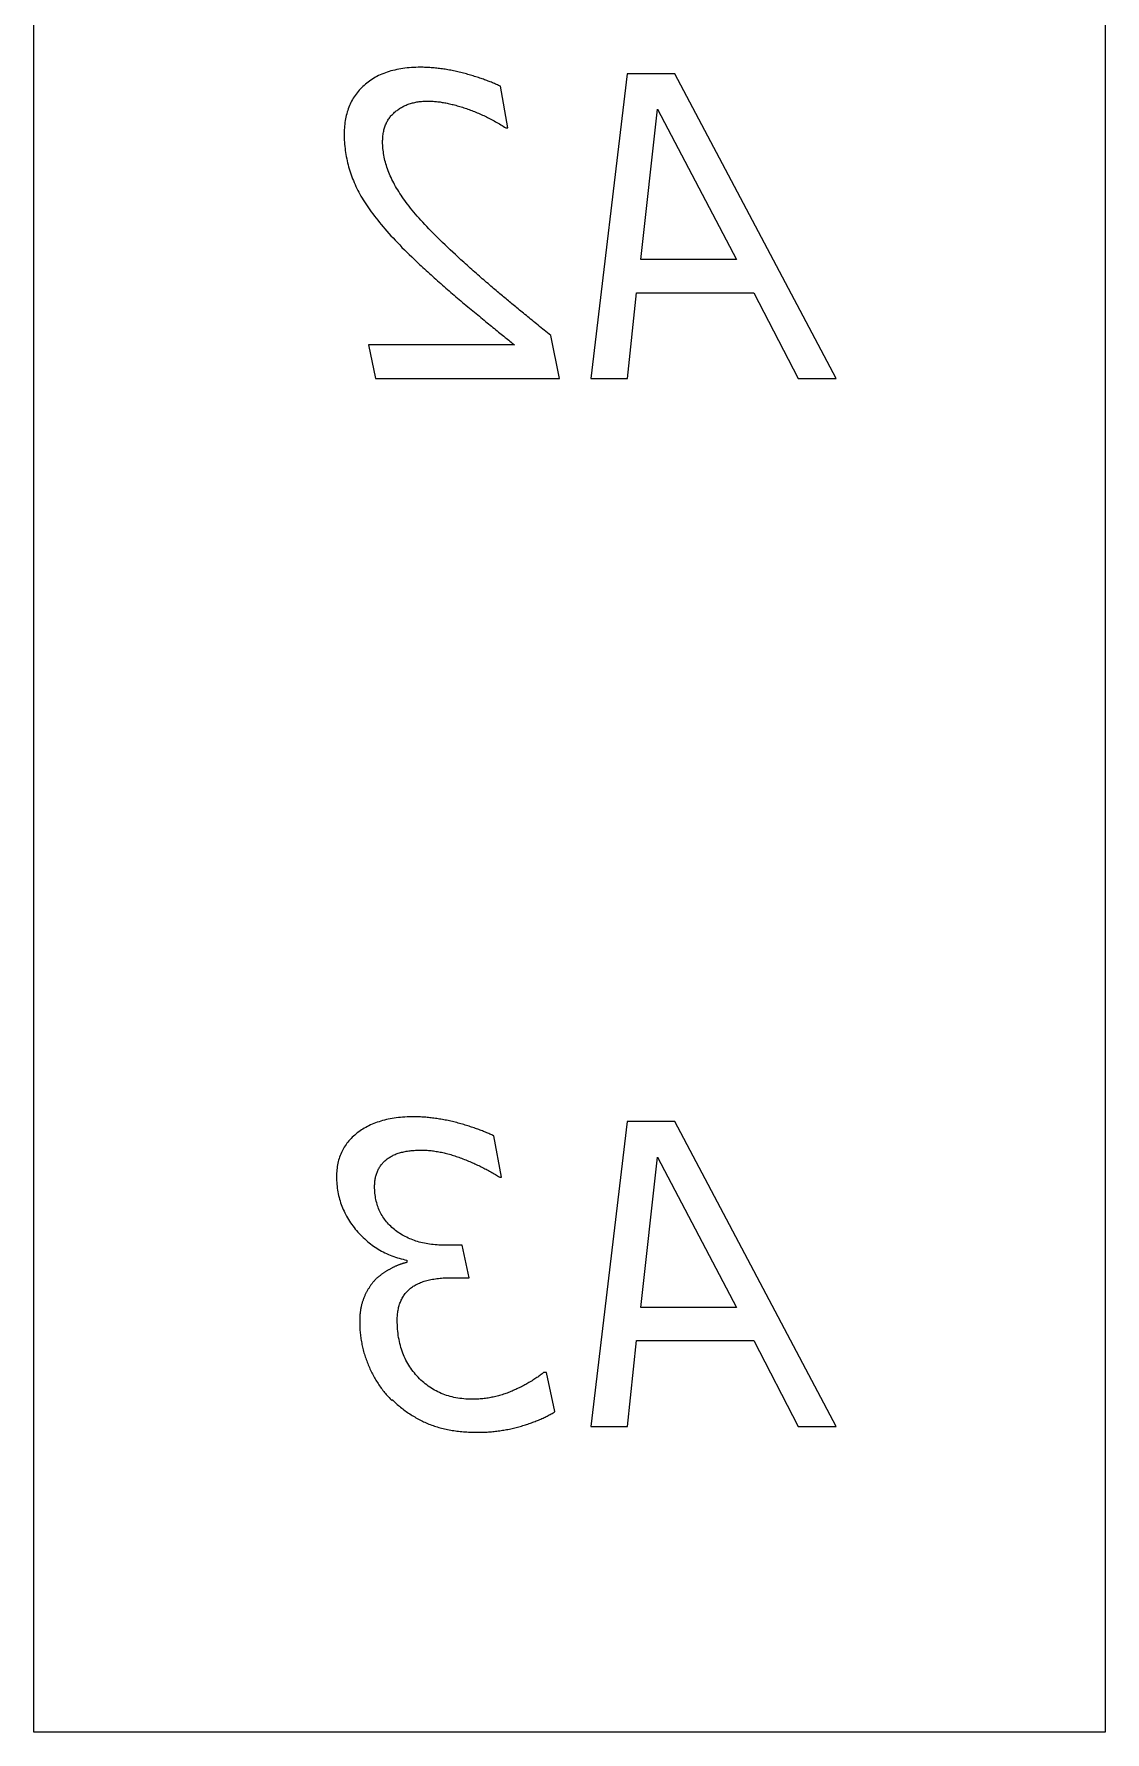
# Model space of a CAD drawing. Extents: x 0.1 to 5.6, y 0.1 to 17.2.
# Drawn here: x 0.094 to 2.836, y 0.094 to 4.444 of the extents above; entities that cross this region are included whole.
import ezdxf

# ---------------------------------------------------------------- set-up
doc = ezdxf.new("R2010")
doc.units = 0
doc.layers.add('CAPA_1', color=7, linetype='CONTINUOUS')

msp = doc.modelspace()

# ---------------------------------------------------------------- linework, layer by layer
at = {"layer": 'CAPA_1', "color": 7}
for points in [[(0.0942, 15.6274), (2.8358, 15.6274), (2.8358, 0.0942), (0.0942, 0.0942)], [(1.5197, 3.5612), (1.6136, 3.5612), (1.6369, 3.7808), (1.9366, 3.7808), (2.0505, 3.5612), (2.148, 3.5612), (1.7345, 4.3418), (1.6122, 4.3418)], [(1.6472, 3.8658), (1.6906, 4.2511), (1.8922, 3.8658)], [(1.5197, 0.8771), (1.6136, 0.8771), (1.6369, 1.0967), (1.9366, 1.0967), (2.0505, 0.8771), (2.148, 0.8771), (1.7345, 1.6577), (1.6122, 1.6577)], [(1.6472, 1.1817), (1.6906, 1.567), (1.8922, 1.1817)]]:
    msp.add_lwpolyline(points, close=True, dxfattribs=at)
for points in [[(1.0838, 4.3582), (1.0778, 4.3582), (1.0719, 4.358), (1.066, 4.3578), (1.0603, 4.3574), (1.0546, 4.357), (1.0491, 4.3565), (1.0436, 4.3559), (1.0382, 4.3551), (1.0329, 4.3543), (1.0277, 4.3534), (1.0226, 4.3524), (1.0176, 4.3513), (1.0126, 4.3501), (1.0078, 4.3488), (1.003, 4.3474), (0.9984, 4.3459), (0.9938, 4.3443), (0.9893, 4.3426), (0.9849, 4.3408), (0.9806, 4.339), (0.9764, 4.337), (0.9722, 4.3349), (0.9682, 4.3328), (0.9643, 4.3305), (0.9604, 4.3281), (0.9566, 4.3257), (0.9529, 4.3231), (0.9493, 4.3205), (0.9458, 4.3177), (0.9424, 4.3149), (0.9391, 4.312)], [(1.1939, 4.3432), (1.1902, 4.3442), (1.1866, 4.3451), (1.1829, 4.346), (1.1792, 4.3468), (1.1755, 4.3477), (1.1719, 4.3484), (1.1682, 4.3492), (1.1646, 4.35), (1.161, 4.3507), (1.1574, 4.3513), (1.1538, 4.352), (1.1502, 4.3526), (1.1466, 4.3532), (1.143, 4.3537), (1.1395, 4.3542), (1.1359, 4.3547), (1.1324, 4.3552), (1.1288, 4.3556), (1.1253, 4.356), (1.1218, 4.3563), (1.1183, 4.3567), (1.1148, 4.357), (1.1113, 4.3572), (1.1078, 4.3575), (1.1044, 4.3577), (1.1009, 4.3578), (1.0975, 4.358), (1.094, 4.3581), (1.0906, 4.3582), (1.0872, 4.3582), (1.0838, 4.3582)], [(0.9391, 4.312), (0.9359, 4.309), (0.9327, 4.3059), (0.9297, 4.3028), (0.9268, 4.2996), (0.924, 4.2964), (0.9213, 4.2931), (0.9187, 4.2897), (0.9162, 4.2862), (0.9138, 4.2827), (0.9116, 4.2791), (0.9094, 4.2755), (0.9073, 4.2717), (0.9054, 4.268), (0.9035, 4.2641), (0.9018, 4.2602), (0.9001, 4.2562), (0.8986, 4.2521), (0.8972, 4.248), (0.8958, 4.2438), (0.8946, 4.2395), (0.8935, 4.2352), (0.8925, 4.2308), (0.8916, 4.2263), (0.8908, 4.2218), (0.8901, 4.2172), (0.8895, 4.2125), (0.8891, 4.2078), (0.8887, 4.203), (0.8884, 4.1981), (0.8883, 4.1932), (0.8882, 4.1882)], [(1.2882, 4.3096), (1.2858, 4.3107), (1.2834, 4.3119), (1.2809, 4.313), (1.2784, 4.3142), (1.2758, 4.3153), (1.2732, 4.3164), (1.2705, 4.3176), (1.2678, 4.3187), (1.2651, 4.3198), (1.2623, 4.3209), (1.2595, 4.322), (1.2566, 4.3231), (1.2537, 4.3242), (1.2507, 4.3253), (1.2477, 4.3264), (1.2447, 4.3275), (1.2416, 4.3286), (1.2385, 4.3297), (1.2353, 4.3307), (1.2321, 4.3318), (1.2288, 4.3329), (1.2255, 4.3339), (1.2222, 4.335), (1.2188, 4.336), (1.2154, 4.3371), (1.2119, 4.3381), (1.2084, 4.3391), (1.2049, 4.3402), (1.2013, 4.3412), (1.1976, 4.3422), (1.1939, 4.3432)], [(1.3022, 4.2032), (1.3069, 4.2032), (1.2882, 4.3096)], [(1.0194, 4.2447), (1.0215, 4.2464), (1.0236, 4.248), (1.0258, 4.2496), (1.028, 4.2512), (1.0302, 4.2527), (1.0325, 4.2541), (1.0349, 4.2555), (1.0372, 4.2568), (1.0396, 4.2581), (1.0421, 4.2593), (1.0446, 4.2604), (1.0471, 4.2615), (1.0497, 4.2626), (1.0523, 4.2636), (1.0549, 4.2645), (1.0576, 4.2654), (1.0603, 4.2662), (1.0631, 4.2669), (1.0659, 4.2676), (1.0687, 4.2683), (1.0716, 4.2689), (1.0745, 4.2694), (1.0774, 4.2699), (1.0804, 4.2703), (1.0835, 4.2707), (1.0865, 4.271), (1.0896, 4.2712), (1.0928, 4.2714), (1.096, 4.2716), (1.0992, 4.2717), (1.1025, 4.2717)], [(1.1025, 4.2717), (1.1051, 4.2717), (1.1079, 4.2716), (1.1106, 4.2715), (1.1134, 4.2714), (1.1162, 4.2712), (1.119, 4.271), (1.1218, 4.2708), (1.1247, 4.2705), (1.1276, 4.2702), (1.1305, 4.2698), (1.1335, 4.2694), (1.1364, 4.269), (1.1394, 4.2685), (1.1424, 4.268), (1.1455, 4.2675), (1.1486, 4.2669), (1.1517, 4.2663), (1.1548, 4.2656), (1.1579, 4.2649), (1.1611, 4.2642), (1.1643, 4.2634), (1.1675, 4.2626), (1.1708, 4.2618), (1.174, 4.2609), (1.1773, 4.26), (1.1807, 4.259), (1.184, 4.258), (1.1874, 4.257), (1.1908, 4.2559), (1.1942, 4.2548), (1.1977, 4.2537)], [(0.9867, 4.1672), (0.9867, 4.1704), (0.9868, 4.1737), (0.987, 4.1769), (0.9872, 4.18), (0.9875, 4.1831), (0.9879, 4.1861), (0.9884, 4.1891), (0.9889, 4.192), (0.9894, 4.1949), (0.9901, 4.1977), (0.9908, 4.2004), (0.9916, 4.2031), (0.9924, 4.2058), (0.9934, 4.2084), (0.9943, 4.211), (0.9954, 4.2135), (0.9965, 4.2159), (0.9977, 4.2183), (0.999, 4.2206), (1.0003, 4.2229), (1.0017, 4.2252), (1.0031, 4.2274), (1.0047, 4.2295), (1.0063, 4.2316), (1.0079, 4.2336), (1.0097, 4.2356), (1.0115, 4.2375), (1.0133, 4.2394), (1.0153, 4.2412), (1.0173, 4.243), (1.0194, 4.2447)], [(1.1977, 4.2537), (1.2011, 4.2525), (1.2045, 4.2513), (1.208, 4.2501), (1.2114, 4.2488), (1.2148, 4.2475), (1.2182, 4.2462), (1.2216, 4.2448), (1.225, 4.2434), (1.2284, 4.242), (1.2318, 4.2405), (1.2352, 4.2391), (1.2386, 4.2376), (1.242, 4.236), (1.2454, 4.2345), (1.2487, 4.2329), (1.2521, 4.2312), (1.2555, 4.2296), (1.2588, 4.2279), (1.2622, 4.2262), (1.2656, 4.2244), (1.2689, 4.2226), (1.2723, 4.2208), (1.2756, 4.219), (1.2789, 4.2171), (1.2823, 4.2152), (1.2856, 4.2133), (1.2889, 4.2113), (1.2923, 4.2094), (1.2956, 4.2073), (1.2989, 4.2053), (1.3022, 4.2032)], [(0.8882, 4.1882), (0.8883, 4.1827), (0.8884, 4.1773), (0.8886, 4.1719), (0.8889, 4.1666), (0.8893, 4.1612), (0.8898, 4.1558), (0.8904, 4.1505), (0.8911, 4.1452), (0.8918, 4.1399), (0.8927, 4.1347), (0.8936, 4.1294), (0.8946, 4.1242), (0.8958, 4.119), (0.897, 4.1138), (0.8983, 4.1086), (0.8996, 4.1034), (0.9011, 4.0983), (0.9027, 4.0932), (0.9043, 4.0881), (0.9061, 4.083), (0.9079, 4.078), (0.9098, 4.0729), (0.9118, 4.0679), (0.9139, 4.0629), (0.9161, 4.0579), (0.9184, 4.0529), (0.9208, 4.048), (0.9232, 4.043), (0.9258, 4.0381), (0.9284, 4.0332), (0.9311, 4.0284)], [(1.0338, 4.0308), (1.0308, 4.0353), (1.028, 4.0398), (1.0252, 4.0443), (1.0225, 4.0488), (1.0199, 4.0533), (1.0174, 4.0578), (1.015, 4.0623), (1.0126, 4.0668), (1.0104, 4.0712), (1.0083, 4.0757), (1.0063, 4.0801), (1.0044, 4.0846), (1.0026, 4.089), (1.0009, 4.0934), (0.9993, 4.0978), (0.9977, 4.1022), (0.9963, 4.1066), (0.995, 4.111), (0.9938, 4.1154), (0.9926, 4.1197), (0.9916, 4.1241), (0.9907, 4.1284), (0.9898, 4.1328), (0.9891, 4.1371), (0.9885, 4.1414), (0.9879, 4.1457), (0.9875, 4.15), (0.9871, 4.1543), (0.9869, 4.1586), (0.9867, 4.1629), (0.9867, 4.1672)], [(0.9311, 4.0284), (0.934, 4.0235), (0.937, 4.0186), (0.9401, 4.0136), (0.9433, 4.0086), (0.9467, 4.0035), (0.9502, 3.9984), (0.9538, 3.9932), (0.9576, 3.9879), (0.9615, 3.9827), (0.9656, 3.9773), (0.9697, 3.9719), (0.974, 3.9665), (0.9785, 3.961), (0.9831, 3.9554), (0.9878, 3.9498), (0.9926, 3.9442), (0.9976, 3.9385), (1.0027, 3.9327), (1.008, 3.9269), (1.0134, 3.9211), (1.0189, 3.9152), (1.0245, 3.9092), (1.0303, 3.9032), (1.0362, 3.8971), (1.0423, 3.891), (1.0485, 3.8848), (1.0548, 3.8786), (1.0613, 3.8724), (1.0679, 3.866), (1.0746, 3.8597), (1.0814, 3.8532)], [(1.1944, 3.8589), (1.1871, 3.8655), (1.18, 3.872), (1.173, 3.8784), (1.1661, 3.8848), (1.1594, 3.891), (1.1528, 3.8973), (1.1464, 3.9034), (1.1401, 3.9095), (1.1339, 3.9155), (1.1279, 3.9215), (1.122, 3.9273), (1.1163, 3.9332), (1.1107, 3.9389), (1.1052, 3.9446), (1.0999, 3.9502), (1.0947, 3.9557), (1.0897, 3.9612), (1.0848, 3.9666), (1.08, 3.972), (1.0754, 3.9772), (1.0709, 3.9824), (1.0666, 3.9876), (1.0624, 3.9926), (1.0583, 3.9976), (1.0544, 4.0026), (1.0506, 4.0074), (1.047, 4.0122), (1.0435, 4.017), (1.0401, 4.0216), (1.0369, 4.0262), (1.0338, 4.0308)], [(1.0814, 3.8532), (1.0856, 3.8494), (1.0897, 3.8456), (1.0939, 3.8418), (1.098, 3.838), (1.1022, 3.8342), (1.1063, 3.8304), (1.1105, 3.8267), (1.1147, 3.8229), (1.1189, 3.8191), (1.1231, 3.8154), (1.1273, 3.8116), (1.1315, 3.8079), (1.1357, 3.8041), (1.14, 3.8004), (1.1442, 3.7967), (1.1485, 3.7929), (1.1527, 3.7892), (1.157, 3.7855), (1.1612, 3.7818), (1.1655, 3.7781), (1.1698, 3.7744), (1.1741, 3.7707), (1.1784, 3.7671), (1.1827, 3.7634), (1.187, 3.7597), (1.1913, 3.7561), (1.1957, 3.7524), (1.2, 3.7488), (1.2044, 3.7451), (1.2087, 3.7415), (1.2131, 3.7379)], [(1.3055, 3.7625), (1.3025, 3.765), (1.2995, 3.7675), (1.2964, 3.7701), (1.2933, 3.7727), (1.2901, 3.7753), (1.2869, 3.778), (1.2837, 3.7808), (1.2804, 3.7835), (1.2771, 3.7864), (1.2737, 3.7892), (1.2703, 3.7921), (1.2669, 3.7951), (1.2635, 3.798), (1.2599, 3.8011), (1.2564, 3.8041), (1.2528, 3.8072), (1.2492, 3.8104), (1.2455, 3.8136), (1.2418, 3.8168), (1.2381, 3.8201), (1.2343, 3.8234), (1.2305, 3.8268), (1.2266, 3.8302), (1.2228, 3.8336), (1.2188, 3.8371), (1.2148, 3.8407), (1.2108, 3.8442), (1.2068, 3.8478), (1.2027, 3.8515), (1.1986, 3.8552), (1.1944, 3.8589)], [(1.4171, 3.6709), (1.4128, 3.6744), (1.4086, 3.6778), (1.4045, 3.6812), (1.4004, 3.6846), (1.3963, 3.6879), (1.3923, 3.6912), (1.3884, 3.6945), (1.3844, 3.6977), (1.3805, 3.7009), (1.3767, 3.704), (1.3729, 3.7072), (1.3691, 3.7103), (1.3654, 3.7133), (1.3617, 3.7164), (1.3581, 3.7193), (1.3545, 3.7223), (1.3509, 3.7252), (1.3474, 3.7281), (1.3439, 3.731), (1.3405, 3.7338), (1.3371, 3.7366), (1.3337, 3.7393), (1.3304, 3.742), (1.3272, 3.7447), (1.324, 3.7473), (1.3208, 3.75), (1.3176, 3.7525), (1.3145, 3.7551), (1.3115, 3.7576), (1.3085, 3.7601), (1.3055, 3.7625)], [(1.2131, 3.7379), (1.2174, 3.7343), (1.2217, 3.7308), (1.2259, 3.7273), (1.23, 3.7239), (1.2342, 3.7205), (1.2382, 3.7171), (1.2422, 3.7138), (1.2462, 3.7105), (1.2501, 3.7073), (1.254, 3.7041), (1.2578, 3.701), (1.2616, 3.6979), (1.2653, 3.6949), (1.269, 3.6918), (1.2727, 3.6889), (1.2762, 3.6859), (1.2798, 3.6831), (1.2833, 3.6802), (1.2867, 3.6774), (1.2901, 3.6747), (1.2934, 3.6719), (1.2967, 3.6693), (1.3, 3.6666), (1.3032, 3.6641), (1.3063, 3.6615), (1.3094, 3.659), (1.3125, 3.6566), (1.3155, 3.6541), (1.3184, 3.6518), (1.3213, 3.6494), (1.3242, 3.6471)], [(0.968, 3.5612), (1.439, 3.5612), (1.4171, 3.6709)], [(1.3242, 3.6471), (0.9508, 3.6471), (0.968, 3.5612)], [(1.0665, 1.6701), (1.0606, 1.67), (1.0548, 1.6699), (1.0491, 1.6697), (1.0434, 1.6694), (1.0379, 1.669), (1.0324, 1.6685), (1.027, 1.668), (1.0217, 1.6673), (1.0164, 1.6666), (1.0113, 1.6658), (1.0062, 1.6649), (1.0012, 1.6639), (0.9963, 1.6628), (0.9915, 1.6616), (0.9867, 1.6604), (0.982, 1.659), (0.9774, 1.6576), (0.9729, 1.6561), (0.9685, 1.6545), (0.9642, 1.6528), (0.9599, 1.6511), (0.9557, 1.6492), (0.9516, 1.6473), (0.9476, 1.6452), (0.9437, 1.6431), (0.9398, 1.6409), (0.9361, 1.6386), (0.9324, 1.6363), (0.9288, 1.6338), (0.9253, 1.6313), (0.9218, 1.6286)], [(1.1762, 1.6551), (1.1725, 1.656), (1.1688, 1.6569), (1.1651, 1.6578), (1.1614, 1.6587), (1.1577, 1.6595), (1.154, 1.6603), (1.1504, 1.6611), (1.1467, 1.6618), (1.1431, 1.6625), (1.1395, 1.6632), (1.1359, 1.6638), (1.1323, 1.6644), (1.1287, 1.665), (1.1252, 1.6656), (1.1216, 1.6661), (1.1181, 1.6666), (1.1145, 1.667), (1.111, 1.6674), (1.1075, 1.6678), (1.104, 1.6682), (1.1006, 1.6685), (1.0971, 1.6688), (1.0937, 1.6691), (1.0902, 1.6693), (1.0868, 1.6695), (1.0834, 1.6697), (1.08, 1.6698), (1.0766, 1.6699), (1.0732, 1.67), (1.0699, 1.6701), (1.0665, 1.6701)], [(1.271, 1.6214), (1.2685, 1.6226), (1.2661, 1.6237), (1.2635, 1.6249), (1.261, 1.626), (1.2584, 1.6272), (1.2557, 1.6283), (1.2531, 1.6294), (1.2503, 1.6306), (1.2476, 1.6317), (1.2448, 1.6328), (1.2419, 1.6339), (1.239, 1.635), (1.2361, 1.6361), (1.2331, 1.6372), (1.2301, 1.6383), (1.2271, 1.6394), (1.224, 1.6405), (1.2208, 1.6415), (1.2176, 1.6426), (1.2144, 1.6437), (1.2112, 1.6447), (1.2078, 1.6458), (1.2045, 1.6468), (1.2011, 1.6479), (1.1977, 1.6489), (1.1942, 1.65), (1.1907, 1.651), (1.1871, 1.652), (1.1835, 1.653), (1.1799, 1.6541), (1.1762, 1.6551)], [(0.9218, 1.6286), (0.9184, 1.626), (0.9152, 1.6232), (0.912, 1.6204), (0.909, 1.6176), (0.906, 1.6147), (0.9032, 1.6117), (0.9005, 1.6086), (0.8979, 1.6055), (0.8954, 1.6023), (0.893, 1.5991), (0.8907, 1.5958), (0.8886, 1.5925), (0.8865, 1.589), (0.8846, 1.5855), (0.8828, 1.582), (0.8811, 1.5784), (0.8795, 1.5747), (0.878, 1.571), (0.8766, 1.5671), (0.8753, 1.5633), (0.8741, 1.5594), (0.8731, 1.5554), (0.8721, 1.5513), (0.8713, 1.5472), (0.8706, 1.543), (0.87, 1.5388), (0.8695, 1.5344), (0.8691, 1.5301), (0.8688, 1.5256), (0.8687, 1.5211), (0.8686, 1.5166)], [(1.2864, 1.5154), (1.291, 1.5154), (1.271, 1.6214)], [(0.9965, 1.5607), (0.9985, 1.5623), (1.0005, 1.5637), (1.0025, 1.5652), (1.0047, 1.5665), (1.0069, 1.5679), (1.0091, 1.5691), (1.0115, 1.5704), (1.0138, 1.5715), (1.0163, 1.5727), (1.0188, 1.5737), (1.0213, 1.5748), (1.024, 1.5757), (1.0266, 1.5767), (1.0294, 1.5775), (1.0322, 1.5784), (1.035, 1.5791), (1.038, 1.5799), (1.0409, 1.5805), (1.044, 1.5812), (1.0471, 1.5817), (1.0502, 1.5823), (1.0535, 1.5827), (1.0568, 1.5832), (1.0601, 1.5835), (1.0635, 1.5839), (1.067, 1.5841), (1.0705, 1.5844), (1.0741, 1.5845), (1.0777, 1.5847), (1.0814, 1.5847), (1.0852, 1.5848)], [(1.0852, 1.5848), (1.0883, 1.5847), (1.0915, 1.5847), (1.0946, 1.5846), (1.0978, 1.5844), (1.101, 1.5842), (1.1042, 1.584), (1.1074, 1.5837), (1.1107, 1.5834), (1.1139, 1.583), (1.1172, 1.5826), (1.1205, 1.5821), (1.1237, 1.5816), (1.127, 1.5811), (1.1304, 1.5805), (1.1337, 1.5798), (1.137, 1.5792), (1.1404, 1.5784), (1.1438, 1.5777), (1.1471, 1.5769), (1.1505, 1.576), (1.1539, 1.5751), (1.1574, 1.5742), (1.1608, 1.5732), (1.1643, 1.5722), (1.1677, 1.5711), (1.1712, 1.57), (1.1747, 1.5688), (1.1782, 1.5676), (1.1817, 1.5664), (1.1853, 1.5651), (1.1888, 1.5637)], [(0.9662, 1.4919), (0.9662, 1.4948), (0.9663, 1.4976), (0.9664, 1.5003), (0.9667, 1.503), (0.9669, 1.5057), (0.9673, 1.5083), (0.9677, 1.5109), (0.9682, 1.5134), (0.9687, 1.5159), (0.9693, 1.5184), (0.97, 1.5208), (0.9707, 1.5232), (0.9715, 1.5255), (0.9723, 1.5278), (0.9733, 1.5301), (0.9742, 1.5323), (0.9753, 1.5345), (0.9764, 1.5366), (0.9776, 1.5387), (0.9788, 1.5408), (0.9801, 1.5428), (0.9814, 1.5448), (0.9829, 1.5467), (0.9843, 1.5486), (0.9859, 1.5505), (0.9875, 1.5523), (0.9892, 1.5541), (0.9909, 1.5558), (0.9927, 1.5575), (0.9946, 1.5591), (0.9965, 1.5607)], [(1.1888, 1.5637), (1.1923, 1.5624), (1.1959, 1.561), (1.1993, 1.5596), (1.2028, 1.5582), (1.2062, 1.5568), (1.2097, 1.5554), (1.213, 1.5539), (1.2164, 1.5525), (1.2197, 1.551), (1.223, 1.5495), (1.2263, 1.548), (1.2296, 1.5465), (1.2328, 1.545), (1.236, 1.5435), (1.2392, 1.5419), (1.2423, 1.5404), (1.2454, 1.5388), (1.2485, 1.5372), (1.2516, 1.5356), (1.2546, 1.534), (1.2576, 1.5324), (1.2606, 1.5307), (1.2636, 1.5291), (1.2665, 1.5274), (1.2694, 1.5257), (1.2723, 1.524), (1.2752, 1.5223), (1.278, 1.5206), (1.2808, 1.5189), (1.2836, 1.5171), (1.2864, 1.5154)], [(0.8686, 1.5166), (0.8687, 1.5116), (0.8688, 1.5066), (0.8691, 1.5017), (0.8695, 1.4969), (0.8699, 1.492), (0.8705, 1.4872), (0.8712, 1.4824), (0.872, 1.4777), (0.8729, 1.473), (0.8739, 1.4684), (0.8751, 1.4637), (0.8763, 1.4591), (0.8776, 1.4546), (0.8791, 1.4501), (0.8806, 1.4456), (0.8823, 1.4411), (0.884, 1.4367), (0.8859, 1.4323), (0.8879, 1.428), (0.89, 1.4237), (0.8922, 1.4194), (0.8945, 1.4152), (0.8969, 1.411), (0.8994, 1.4068), (0.902, 1.4027), (0.9047, 1.3986), (0.9075, 1.3946), (0.9105, 1.3905), (0.9135, 1.3865), (0.9167, 1.3826), (0.9199, 1.3787)], [(1.0166, 1.3814), (1.0134, 1.3841), (1.0103, 1.3868), (1.0073, 1.3896), (1.0044, 1.3924), (1.0016, 1.3953), (0.9989, 1.3983), (0.9964, 1.4013), (0.9939, 1.4044), (0.9915, 1.4075), (0.9893, 1.4108), (0.9871, 1.414), (0.9851, 1.4173), (0.9832, 1.4207), (0.9813, 1.4242), (0.9796, 1.4277), (0.978, 1.4312), (0.9764, 1.4349), (0.975, 1.4386), (0.9737, 1.4423), (0.9725, 1.4461), (0.9714, 1.45), (0.9704, 1.4539), (0.9695, 1.4579), (0.9687, 1.4619), (0.968, 1.466), (0.9675, 1.4702), (0.967, 1.4744), (0.9666, 1.4787), (0.9664, 1.4831), (0.9662, 1.4875), (0.9662, 1.4919)], [(0.9199, 1.3787), (0.9233, 1.3749), (0.9266, 1.3712), (0.93, 1.3675), (0.9335, 1.364), (0.9371, 1.3605), (0.9407, 1.3572), (0.9443, 1.3539), (0.948, 1.3507), (0.9518, 1.3476), (0.9556, 1.3447), (0.9595, 1.3417), (0.9634, 1.3389), (0.9674, 1.3362), (0.9714, 1.3336), (0.9755, 1.331), (0.9797, 1.3286), (0.9839, 1.3262), (0.9882, 1.3239), (0.9925, 1.3218), (0.9969, 1.3197), (1.0013, 1.3177), (1.0058, 1.3158), (1.0103, 1.314), (1.0149, 1.3122), (1.0196, 1.3106), (1.0243, 1.309), (1.0291, 1.3076), (1.0339, 1.3062), (1.0388, 1.305), (1.0438, 1.3038), (1.0488, 1.3027)], [(1.1459, 1.3411), (1.1408, 1.3412), (1.1358, 1.3413), (1.1309, 1.3415), (1.126, 1.3418), (1.1212, 1.3422), (1.1164, 1.3426), (1.1117, 1.3432), (1.107, 1.3438), (1.1025, 1.3445), (1.0979, 1.3453), (1.0935, 1.3462), (1.0891, 1.3472), (1.0847, 1.3482), (1.0804, 1.3493), (1.0762, 1.3506), (1.072, 1.3519), (1.0679, 1.3532), (1.0639, 1.3547), (1.0599, 1.3563), (1.0559, 1.3579), (1.0521, 1.3596), (1.0482, 1.3614), (1.0445, 1.3633), (1.0408, 1.3653), (1.0371, 1.3673), (1.0336, 1.3695), (1.03, 1.3717), (1.0266, 1.374), (1.0232, 1.3764), (1.0198, 1.3788), (1.0166, 1.3814)], [(1.1641, 1.2579), (1.2084, 1.2579), (1.1902, 1.3411), (1.1459, 1.3411)], [(1.0086, 1.2817), (1.0072, 1.2809), (1.0058, 1.2801), (1.0043, 1.2793), (1.0029, 1.2785), (1.0015, 1.2777), (1.0002, 1.2769), (0.9988, 1.2761), (0.9974, 1.2753), (0.9961, 1.2744), (0.9948, 1.2736), (0.9934, 1.2727), (0.9921, 1.2719), (0.9908, 1.271), (0.9895, 1.2702), (0.9883, 1.2693), (0.987, 1.2684), (0.9857, 1.2676), (0.9845, 1.2667), (0.9833, 1.2658), (0.9821, 1.2649), (0.9808, 1.264), (0.9797, 1.2631), (0.9785, 1.2622), (0.9773, 1.2612), (0.9761, 1.2603), (0.975, 1.2594), (0.9739, 1.2584), (0.9727, 1.2575), (0.9716, 1.2565), (0.9705, 1.2556), (0.9694, 1.2546)], [(1.0488, 1.2967), (1.0476, 1.2965), (1.0464, 1.2962), (1.0452, 1.296), (1.044, 1.2957), (1.0428, 1.2955), (1.0416, 1.2952), (1.0404, 1.2949), (1.0391, 1.2945), (1.0379, 1.2942), (1.0366, 1.2938), (1.0354, 1.2934), (1.0341, 1.293), (1.0328, 1.2926), (1.0316, 1.2921), (1.0303, 1.2917), (1.029, 1.2912), (1.0277, 1.2907), (1.0264, 1.2901), (1.0251, 1.2896), (1.0237, 1.289), (1.0224, 1.2885), (1.0211, 1.2879), (1.0197, 1.2873), (1.0183, 1.2866), (1.017, 1.286), (1.0156, 1.2853), (1.0142, 1.2846), (1.0128, 1.2839), (1.0114, 1.2832), (1.01, 1.2824), (1.0086, 1.2817)], [(1.0488, 1.3027), (1.0488, 1.2967)], [(0.9694, 1.2546), (0.9683, 1.2534), (0.9672, 1.2523), (0.966, 1.251), (0.9649, 1.2498), (0.9639, 1.2486), (0.9628, 1.2473), (0.9617, 1.246), (0.9607, 1.2447), (0.9596, 1.2434), (0.9586, 1.2421), (0.9576, 1.2407), (0.9566, 1.2393), (0.9556, 1.2379), (0.9546, 1.2365), (0.9537, 1.2351), (0.9527, 1.2336), (0.9518, 1.2321), (0.9509, 1.2306), (0.95, 1.2291), (0.9491, 1.2276), (0.9482, 1.2261), (0.9473, 1.2245), (0.9464, 1.2229), (0.9456, 1.2213), (0.9448, 1.2197), (0.9439, 1.218), (0.9431, 1.2164), (0.9423, 1.2147), (0.9415, 1.213), (0.9408, 1.2113), (0.94, 1.2096)], [(1.024, 1.1486), (1.0241, 1.1521), (1.0242, 1.1556), (1.0244, 1.159), (1.0246, 1.1623), (1.0249, 1.1656), (1.0253, 1.1688), (1.0258, 1.172), (1.0263, 1.1751), (1.0269, 1.1782), (1.0276, 1.1812), (1.0283, 1.1841), (1.0291, 1.187), (1.03, 1.1898), (1.031, 1.1926), (1.032, 1.1953), (1.0331, 1.198), (1.0343, 1.2006), (1.0355, 1.2031), (1.0368, 1.2056), (1.0382, 1.208), (1.0397, 1.2104), (1.0412, 1.2127), (1.0428, 1.2149), (1.0445, 1.2171), (1.0462, 1.2193), (1.048, 1.2213), (1.0499, 1.2234), (1.0518, 1.2253), (1.0539, 1.2272), (1.0559, 1.2291), (1.0581, 1.2309)], [(1.0581, 1.2309), (1.0603, 1.2326), (1.0627, 1.2343), (1.0651, 1.2359), (1.0675, 1.2374), (1.0701, 1.2389), (1.0727, 1.2403), (1.0754, 1.2417), (1.0782, 1.243), (1.0811, 1.2443), (1.084, 1.2455), (1.087, 1.2467), (1.0902, 1.2478), (1.0933, 1.2488), (1.0966, 1.2498), (1.0999, 1.2507), (1.1034, 1.2516), (1.1068, 1.2524), (1.1104, 1.2532), (1.1141, 1.2539), (1.1178, 1.2545), (1.1216, 1.2551), (1.1255, 1.2556), (1.1295, 1.2561), (1.1335, 1.2565), (1.1377, 1.2569), (1.1419, 1.2572), (1.1461, 1.2575), (1.1505, 1.2577), (1.1549, 1.2578), (1.1595, 1.2579), (1.1641, 1.2579)], [(0.94, 1.2096), (0.9392, 1.2078), (0.9385, 1.206), (0.9378, 1.2042), (0.9371, 1.2024), (0.9364, 1.2006), (0.9358, 1.1987), (0.9352, 1.1968), (0.9346, 1.1949), (0.934, 1.193), (0.9334, 1.191), (0.9329, 1.189), (0.9324, 1.187), (0.932, 1.185), (0.9315, 1.183), (0.9311, 1.1809), (0.9307, 1.1788), (0.9304, 1.1767), (0.93, 1.1746), (0.9297, 1.1725), (0.9294, 1.1703), (0.9291, 1.1681), (0.9289, 1.1659), (0.9287, 1.1636), (0.9285, 1.1614), (0.9283, 1.1591), (0.9282, 1.1568), (0.9281, 1.1545), (0.928, 1.1521), (0.9279, 1.1498), (0.9279, 1.1474), (0.9279, 1.145)], [(0.9279, 1.145), (0.9279, 1.1413), (0.928, 1.1376), (0.9281, 1.134), (0.9282, 1.1303), (0.9285, 1.1266), (0.9287, 1.123), (0.929, 1.1194), (0.9293, 1.1157), (0.9297, 1.1121), (0.9302, 1.1085), (0.9306, 1.1049), (0.9312, 1.1013), (0.9317, 1.0977), (0.9324, 1.0941), (0.933, 1.0906), (0.9337, 1.087), (0.9345, 1.0834), (0.9353, 1.0799), (0.9361, 1.0764), (0.937, 1.0728), (0.9379, 1.0693), (0.9389, 1.0658), (0.94, 1.0623), (0.941, 1.0587), (0.9421, 1.0553), (0.9433, 1.0518), (0.9445, 1.0483), (0.9458, 1.0448), (0.9471, 1.0413), (0.9484, 1.0379), (0.9498, 1.0344)], [(1.0777, 1.0029), (1.0743, 1.0065), (1.071, 1.0103), (1.0678, 1.0141), (1.0648, 1.0179), (1.0618, 1.0219), (1.0589, 1.0259), (1.0562, 1.0299), (1.0536, 1.0341), (1.0511, 1.0383), (1.0487, 1.0426), (1.0464, 1.0469), (1.0442, 1.0514), (1.0421, 1.0559), (1.0402, 1.0604), (1.0383, 1.065), (1.0366, 1.0697), (1.035, 1.0745), (1.0335, 1.0794), (1.0321, 1.0843), (1.0308, 1.0892), (1.0296, 1.0943), (1.0286, 1.0994), (1.0276, 1.1046), (1.0268, 1.1098), (1.026, 1.1152), (1.0254, 1.1206), (1.0249, 1.126), (1.0245, 1.1316), (1.0243, 1.1372), (1.0241, 1.1428), (1.024, 1.1486)], [(0.9498, 1.0344), (0.9513, 1.031), (0.9527, 1.0277), (0.9542, 1.0243), (0.9558, 1.021), (0.9573, 1.0177), (0.9589, 1.0145), (0.9606, 1.0113), (0.9623, 1.0081), (0.964, 1.0049), (0.9657, 1.0018), (0.9675, 0.9987), (0.9693, 0.9956), (0.9712, 0.9926), (0.9731, 0.9896), (0.975, 0.9866), (0.9769, 0.9837), (0.9789, 0.9808), (0.981, 0.9779), (0.983, 0.975), (0.9851, 0.9722), (0.9873, 0.9694), (0.9894, 0.9666), (0.9916, 0.9639), (0.9939, 0.9612), (0.9961, 0.9585), (0.9984, 0.9559), (1.0008, 0.9533), (1.0032, 0.9507), (1.0056, 0.9481), (1.008, 0.9456), (1.0105, 0.9431)], [(1.2154, 0.9467), (1.21, 0.9468), (1.2047, 0.9469), (1.1994, 0.9472), (1.1942, 0.9476), (1.1891, 0.9482), (1.184, 0.9488), (1.179, 0.9496), (1.1741, 0.9504), (1.1692, 0.9514), (1.1644, 0.9525), (1.1596, 0.9538), (1.1549, 0.9551), (1.1503, 0.9566), (1.1457, 0.9582), (1.1412, 0.9598), (1.1368, 0.9617), (1.1324, 0.9636), (1.1281, 0.9656), (1.1238, 0.9678), (1.1196, 0.9701), (1.1155, 0.9725), (1.1114, 0.975), (1.1074, 0.9776), (1.1035, 0.9804), (1.0996, 0.9832), (1.0958, 0.9862), (1.0921, 0.9893), (1.0884, 0.9925), (1.0848, 0.9959), (1.0812, 0.9993), (1.0777, 1.0029)], [(1.3988, 1.0155), (1.3968, 1.0138), (1.3946, 1.012), (1.3925, 1.0103), (1.3903, 1.0086), (1.388, 1.0069), (1.3858, 1.0053), (1.3835, 1.0036), (1.3811, 1.002), (1.3788, 1.0003), (1.3764, 0.9987), (1.3739, 0.9971), (1.3715, 0.9955), (1.369, 0.9939), (1.3664, 0.9924), (1.3639, 0.9908), (1.3612, 0.9893), (1.3586, 0.9877), (1.3559, 0.9862), (1.3532, 0.9847), (1.3505, 0.9832), (1.3477, 0.9818), (1.3449, 0.9803), (1.3421, 0.9788), (1.3392, 0.9774), (1.3363, 0.976), (1.3333, 0.9746), (1.3304, 0.9732), (1.3273, 0.9718), (1.3243, 0.9704), (1.3212, 0.9691), (1.3181, 0.9677)], [(1.4278, 0.9149), (1.4059, 1.0155), (1.3988, 1.0155)], [(1.3181, 0.9677), (1.315, 0.9664), (1.3118, 0.9651), (1.3086, 0.9639), (1.3055, 0.9626), (1.3023, 0.9615), (1.2991, 0.9604), (1.2959, 0.9593), (1.2927, 0.9583), (1.2894, 0.9573), (1.2862, 0.9563), (1.2829, 0.9554), (1.2797, 0.9546), (1.2764, 0.9538), (1.2731, 0.953), (1.2698, 0.9523), (1.2665, 0.9516), (1.2632, 0.951), (1.2598, 0.9504), (1.2565, 0.9498), (1.2531, 0.9493), (1.2498, 0.9489), (1.2464, 0.9485), (1.243, 0.9481), (1.2396, 0.9478), (1.2362, 0.9475), (1.2327, 0.9472), (1.2293, 0.947), (1.2258, 0.9469), (1.2224, 0.9468), (1.2189, 0.9467), (1.2154, 0.9467)], [(1.0105, 0.9458), (1.0132, 0.9432), (1.0159, 0.9407), (1.0186, 0.9382), (1.0213, 0.9357), (1.0241, 0.9333), (1.0269, 0.9309), (1.0297, 0.9285), (1.0325, 0.9262), (1.0354, 0.9239), (1.0383, 0.9217), (1.0412, 0.9195), (1.0442, 0.9173), (1.0472, 0.9151), (1.0502, 0.9131), (1.0532, 0.911), (1.0563, 0.909), (1.0593, 0.907), (1.0624, 0.905), (1.0656, 0.9031), (1.0687, 0.9012), (1.0719, 0.8994), (1.0751, 0.8976), (1.0784, 0.8958), (1.0817, 0.8941), (1.0849, 0.8924), (1.0883, 0.8907), (1.0916, 0.8891), (1.095, 0.8875), (1.0984, 0.886), (1.1018, 0.8845), (1.1053, 0.883)], [(1.0105, 0.9431), (1.0105, 0.9458)], [(1.3386, 0.877), (1.342, 0.878), (1.3454, 0.879), (1.3487, 0.88), (1.352, 0.881), (1.3552, 0.882), (1.3584, 0.8831), (1.3616, 0.8842), (1.3648, 0.8853), (1.3679, 0.8864), (1.371, 0.8875), (1.374, 0.8886), (1.377, 0.8898), (1.38, 0.891), (1.3829, 0.8922), (1.3859, 0.8934), (1.3887, 0.8946), (1.3916, 0.8958), (1.3944, 0.8971), (1.3972, 0.8983), (1.3999, 0.8996), (1.4026, 0.9009), (1.4053, 0.9023), (1.4079, 0.9036), (1.4105, 0.9049), (1.4131, 0.9063), (1.4156, 0.9077), (1.4181, 0.9091), (1.4206, 0.9105), (1.423, 0.9119), (1.4254, 0.9134), (1.4278, 0.9149)], [(1.1053, 0.883), (1.1087, 0.8817), (1.1122, 0.8804), (1.1157, 0.8791), (1.1193, 0.8779), (1.1229, 0.8768), (1.1265, 0.8757), (1.1302, 0.8746), (1.1339, 0.8736), (1.1376, 0.8726), (1.1414, 0.8716), (1.1452, 0.8707), (1.149, 0.8699), (1.1529, 0.8691), (1.1568, 0.8683), (1.1608, 0.8676), (1.1648, 0.8669), (1.1688, 0.8663), (1.1729, 0.8657), (1.177, 0.8651), (1.1811, 0.8646), (1.1853, 0.8642), (1.1895, 0.8638), (1.1937, 0.8634), (1.198, 0.8631), (1.2023, 0.8628), (1.2067, 0.8625), (1.211, 0.8623), (1.2155, 0.8622), (1.2199, 0.8621), (1.2244, 0.862), (1.2289, 0.862)], [(1.2289, 0.862), (1.2326, 0.862), (1.2362, 0.862), (1.2398, 0.8621), (1.2435, 0.8622), (1.2471, 0.8624), (1.2507, 0.8625), (1.2543, 0.8627), (1.2579, 0.863), (1.2615, 0.8632), (1.265, 0.8635), (1.2686, 0.8639), (1.2722, 0.8642), (1.2757, 0.8646), (1.2793, 0.865), (1.2828, 0.8655), (1.2864, 0.866), (1.2899, 0.8665), (1.2934, 0.867), (1.297, 0.8676), (1.3005, 0.8682), (1.304, 0.8689), (1.3075, 0.8695), (1.311, 0.8702), (1.3144, 0.871), (1.3179, 0.8717), (1.3214, 0.8725), (1.3248, 0.8734), (1.3283, 0.8742), (1.3318, 0.8751), (1.3352, 0.876), (1.3386, 0.877)]]:
    msp.add_lwpolyline(points, dxfattribs=at)

doc.saveas('drawing.dxf')
